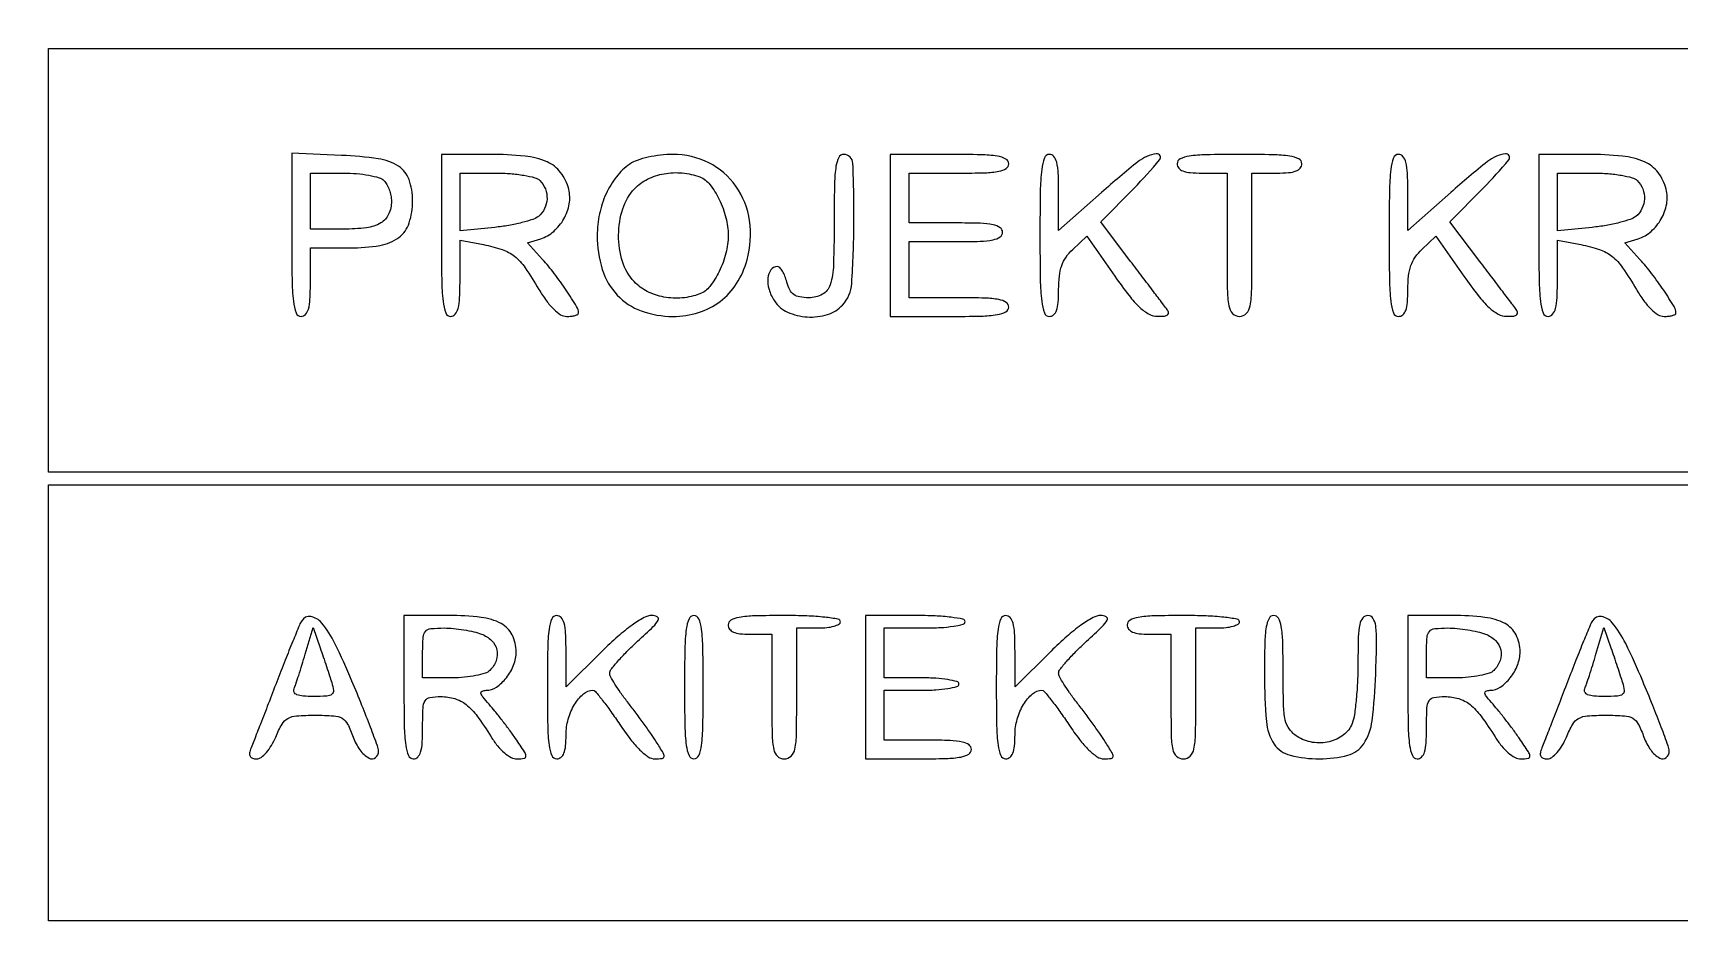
# Model space of a CAD drawing. Extents: x 0 to 836, y 5 to 589.
# Drawn here: x 727.6 to 749.94, y 36.38 to 48.52 of the extents above; entities that cross this region are included whole.
import ezdxf

# ---------------------------------------------------------------- set-up
doc = ezdxf.new("R2010")
doc.units = 0
doc.header["$MEASUREMENT"] = 0

msp = doc.modelspace()

# ---------------------------------------------------------------- linework, layer by layer
for points in [[(201.712326, 537.783562, -0.000001), (217.055896, 537.76491, -0.426088)], [(546.957638, 269.095817, -0.000001), (546.976289, 285.583213, -0.415883)], [(420.497259, 588.710259, 0.000013), (261.145696, 588.714318, 0.000021), (126.989856, 588.708632)], [(718.0002, 320.588723, -0.000011), (717.997333, 194.273324, -0.000202)], [(604.852986, 529.408162, -0.000002), (620.423836, 529.389509, -0.550615)], [(308.18842, 529.408162, -0.000002), (322.638019, 529.38951, -0.415836)], [(238.738155, 529.614638, -0.000002), (224.300981, 529.63329, -0.415836)], [(531.796111, 538.074638, -0.000002), (517.6951, 538.093291, -0.426056)], [(413.368417, 538.074638, -0.000002), (399.676779, 538.093291, -0.415815)], [(693.315638, 481.579418, -0.000002), (693.334294, 494.031443, -0.550517)], [(693.109162, 421.684687, -0.000002), (693.090507, 409.236574, -0.415775)], [(420.462, 4.7376), (836.1018, 4.7376), (836.1018, 4.9491, 0.047675), (836.091092, 5.061147, 0.173074), (836.05527, 5.121825, 0.144586), (835.98451, 5.152374, 0.030103), (835.848, 5.1606), (835.5942, 5.1606), (835.5942, 29.943407, 0.000223), (835.589332, 40.867792, 0.000628), (835.572933, 48.504221, 0.000026), (835.551504, 54.703733, 0.258997), (835.509671, 54.778456, -0.259848), (835.46748, 54.854103), (835.446278, 121.592707, -0.000059), (835.429914, 203.53197, -0.00002), (835.42504, 321.569549)], [(718.148241, 147.565102, 0.000075), (718.164575, 211.571705, 0.000026), (718.1694, 303.889409)], [(598.142374, 133.226362, -0.000004), (607.061927, 133.207701, -0.425827)], [(717.979042, 153.570589, -0.000014), (717.95733, 128.915092, -0.566366)]]:
    msp.add_lwpolyline(points, format="xyb")
for points in [[(786.4416, 45.4302), (786.4416, 42.5538), (757.1277, 42.5538), (727.8138, 42.5538), (727.8138, 45.4302), (727.8138, 48.3066), (757.1277, 48.3066), (786.4416, 48.3066)], [(786.4416, 39.4236), (786.4416, 36.4626), (757.1277, 36.4626), (727.8138, 36.4626), (727.8138, 39.4236), (727.8138, 42.3846), (757.1277, 42.3846), (786.4416, 42.3846)]]:
    msp.add_lwpolyline(points, close=True)
for points in [[(731.1132, 45.777558, 0.003643), (731.117609, 45.172508, 0.024851), (731.136771, 44.874743, 0.056142), (731.173258, 44.716142, 0.318264), (731.2401, 44.6688, 0.211442), (731.300635, 44.695597, 0.118311), (731.340082, 44.7675, 0.054498), (731.361364, 44.901625, 0.01212), (731.367, 45.1341), (731.367, 45.5994), (731.903788, 45.5994, 0.040319), (732.311525, 45.632332, 0.121534), (732.566265, 45.740957, 0.153992), (732.706528, 45.937319, 0.078832), (732.75444, 46.239316, 0.084423), (732.705374, 46.527843, 0.168159), (732.563208, 46.707252, 0.107038), (732.2884, 46.808886, 0.023902), (731.787492, 46.855695), (731.1132, 46.886316)], [(733.1436, 45.7686, 0.00368), (733.148015, 45.16875, 0.025044), (733.16719, 44.87325, 0.056711), (733.203722, 44.715937, 0.317386), (733.2705, 44.6688, 0.224304), (733.3318, 44.697756, 0.112344), (733.371059, 44.776119, 0.049889), (733.391984, 44.923546, 0.010325), (733.3974, 45.185815), (733.3974, 45.70283), (733.71465, 45.643545, -0.035272), (733.969193, 45.577122, -0.088666), (734.136601, 45.485091, -0.072396), (734.280929, 45.329149, -0.01803), (734.467815, 45.035094, 0.024749), (734.568183, 44.881759, 0.042318), (734.668252, 44.766192, 0.053059), (734.762297, 44.692213, 0.141055), (734.843639, 44.6688, 0.026566), (734.905393, 44.672083, 0.041935), (734.957459, 44.6821, 0.051206), (734.994181, 44.696606, 0.280064), (735.0048, 44.714077, 0.138539), (734.97946, 44.803775, 0.00996), (734.838559, 45.023324, 0.014973), (734.674808, 45.252486, 0.021872), (734.516142, 45.443126), (734.312102, 45.667552), (734.491505, 45.724492, 0.103249), (734.668152, 45.824022, 0.084293), (734.805483, 45.992555, 0.084748), (734.878952, 46.196057, 0.106215), (734.872094, 46.396115, 0.102733), (734.7622, 46.623233, 0.125631), (734.577177, 46.768451, 0.080689), (734.278658, 46.846096, 0.023363), (733.801576, 46.8684), (733.1436, 46.8684)], [(735.699941, 46.736364, 0.074607), (735.518875, 46.564287, 0.058577), (735.378338, 46.332414, 0.055284), (735.288869, 46.060073, 0.051785), (735.2586, 45.7686, 0.074628), (735.327796, 45.307577, 0.113858), (735.529625, 44.958887, 0.119017), (735.856124, 44.743836, 0.086595), (736.286133, 44.6688, 0.074612), (736.633284, 44.720893, 0.088878), (736.927337, 44.872185, 0.089033), (737.150201, 45.115906, 0.075165), (737.290663, 45.436376, 0.100198), (737.324433, 45.969115, 0.119385), (737.140898, 46.436657, 0.124872), (736.772085, 46.754062, 0.116058), (736.286133, 46.8684, 0.028463), (736.118045, 46.858824, 0.026938), (735.948962, 46.830203, 0.028237), (735.800679, 46.787884, 0.069248)], [(738.4734, 46.029319, -0.006881), (738.464305, 45.368505, -0.068947), (738.418992, 45.096711, -0.195243), (738.314791, 44.970074, -0.124805), (738.127561, 44.9226, -0.04261), (738.004878, 44.933074, -0.112906), (737.924111, 44.966766, -0.1223), (737.869825, 45.030262, -0.054567), (737.83134, 45.1341, 0.032655), (737.805294, 45.215079, 0.04469), (737.770913, 45.283472, 0.052447), (737.733844, 45.331244, 0.204293), (737.700174, 45.3456, 0.239801), (737.614288, 45.301896, 0.137958), (737.572952, 45.190452, 0.094233), (737.589617, 45.035174, 0.071425), (737.662348, 44.879647, 0.143219), (737.840651, 44.727549, 0.090528), (738.108024, 44.661782, 0.089555), (738.384127, 44.694517, 0.135467), (738.587188, 44.823511, 0.168732), (738.711659, 45.116891, 0.015132), (738.741413, 45.927832, 0.011681), (738.727541, 46.746187, 0.402456), (738.6003, 46.8684, 0.285809), (738.535574, 46.828111, 0.076939), (738.497749, 46.707403, 0.032317), (738.478083, 46.477922, 0.005219)], [(739.2348, 45.7686), (739.2348, 44.6688), (740.0385, 44.6688, 0.005528), (740.466595, 44.673533, 0.033635), (740.6871, 44.693289, 0.080293), (740.802987, 44.731288, 0.280451), (740.8422, 44.7957, 0.258593), (740.807177, 44.85889, 0.093584), (740.70825, 44.897484, 0.039364), (740.52, 44.91764, 0.006994), (740.1654, 44.9226), (739.4886, 44.9226), (739.4886, 45.3033), (739.4886, 45.684), (740.1231, 45.684, 0.007659), (740.453228, 45.689057, 0.041714), (740.6307, 45.70938, 0.098409), (740.724095, 45.748162, 0.250296), (740.7576, 45.8109, 0.250296), (740.724095, 45.873638, 0.098409), (740.6307, 45.91242, 0.041714), (740.453228, 45.932743, 0.007659), (740.1231, 45.9378), (739.4886, 45.9378), (739.4886, 46.2762), (739.4886, 46.6146), (740.1654, 46.6146, 0.006994), (740.52, 46.61956, 0.039364), (740.70825, 46.639716, 0.093584), (740.807177, 46.67831, 0.258593), (740.8422, 46.7415, 0.280451), (740.802987, 46.805912, 0.080293), (740.6871, 46.843911, 0.033635), (740.466595, 46.863667, 0.005528), (740.0385, 46.8684), (739.2348, 46.8684)], [(741.2652, 45.7686, 0.00368), (741.269615, 45.16875, 0.025044), (741.28879, 44.87325, 0.056711), (741.325322, 44.715937, 0.317386), (741.3921, 44.6688, 0.184474), (741.450732, 44.691194, 0.127512), (741.490516, 44.750942, 0.065758), (741.512756, 44.859285, 0.017786), (741.519, 45.034753, -0.028077), (741.529284, 45.217741, -0.056031), (741.561484, 45.358932, -0.065438), (741.619881, 45.474794, -0.054848), (741.70935, 45.579491), (741.8997, 45.758275), (742.2804, 45.214842, 0.012308), (742.474743, 44.951465, 0.039427), (742.621616, 44.790334, 0.062489), (742.745449, 44.700418, 0.124822), (742.861809, 44.670104, 0.025072), (742.955644, 44.674201, 0.156706), (742.999255, 44.69288, 0.303292), (743.008079, 44.725224, 0.082256), (742.981972, 44.77455, -0.000589), (742.930862, 44.841818, -0.000056), (742.805857, 45.006782, -0.000071), (742.656861, 45.20351, -0.000056), (742.495537, 45.416628), (742.089648, 45.952956), (742.541684, 46.410678, 0.021914), (742.888973, 46.79461, 0.682155), (742.844307, 46.875257, 0.135962), (742.599843, 46.771162, 0.013131), (742.101373, 46.352088), (741.519, 45.835775), (741.519, 46.352088, 0.010346), (741.513581, 46.613952, 0.049947), (741.492652, 46.761198, 0.112427), (741.45339, 46.839472, 0.224135), (741.3921, 46.8684, 0.317386), (741.325322, 46.821263, 0.056711), (741.28879, 46.66395, 0.025044), (741.269615, 46.36845, 0.00368)], [(743.1264, 46.7415, 0.176579), (743.14752, 46.683562, 0.128937), (743.20395, 46.643681, 0.069535), (743.30506, 46.621079, 0.020272), (743.4648, 46.6146), (743.8032, 46.6146), (743.8032, 45.6417, 0.003167), (743.807023, 45.038176, 0.039902), (743.828028, 44.811562, 0.14711), (743.879452, 44.708887, 0.206449), (743.9724, 44.6688, 0.206449), (744.065348, 44.708887, 0.14711), (744.116772, 44.811562, 0.039902), (744.137777, 45.038176, 0.003167), (744.1416, 45.6417), (744.1416, 46.6146), (744.48, 46.6146, 0.020272), (744.63974, 46.621079, 0.069535), (744.74085, 46.643681, 0.128937), (744.79728, 46.683562, 0.176579), (744.8184, 46.7415, 0.286822), (744.777905, 46.806286, 0.076301), (744.65625, 46.844077, 0.032071), (744.425014, 46.863727, 0.005163), (743.9724, 46.8684, 0.005163), (743.519786, 46.863727, 0.032071), (743.28855, 46.844077, 0.076301), (743.166895, 46.806286, 0.286822)], [(746.0028, 45.7686, 0.00368), (746.007215, 45.16875, 0.025044), (746.02639, 44.87325, 0.056711), (746.062922, 44.715937, 0.317386), (746.1297, 44.6688, 0.184474), (746.188332, 44.691194, 0.127512), (746.228116, 44.750942, 0.065758), (746.250356, 44.859285, 0.017786), (746.2566, 45.034753, -0.028077), (746.266884, 45.217741, -0.056031), (746.299084, 45.358932, -0.065438), (746.357481, 45.474794, -0.054848), (746.44695, 45.579491), (746.6373, 45.758275), (747.018, 45.214842, 0.012308), (747.212343, 44.951465, 0.039427), (747.359216, 44.790334, 0.062489), (747.483049, 44.700418, 0.124822), (747.599409, 44.670104, 0.025072), (747.693244, 44.674201, 0.156706), (747.736855, 44.69288, 0.303292), (747.745679, 44.725224, 0.082256), (747.719572, 44.77455, -0.000589), (747.668462, 44.841818, -0.000056), (747.543457, 45.006782, -0.000071), (747.394461, 45.20351, -0.000056), (747.233137, 45.416628), (746.827248, 45.952956), (747.279284, 46.410678, 0.021914), (747.626573, 46.79461, 0.682155), (747.581907, 46.875257, 0.135962), (747.337443, 46.771162, 0.013131), (746.838973, 46.352088), (746.2566, 45.835775), (746.2566, 46.352088, 0.010346), (746.251181, 46.613952, 0.049947), (746.230252, 46.761198, 0.112427), (746.19099, 46.839472, 0.224135), (746.1297, 46.8684, 0.317386), (746.062922, 46.821263, 0.056711), (746.02639, 46.66395, 0.025044), (746.007215, 46.36845, 0.00368)], [(748.0332, 45.7686, 0.00368), (748.037615, 45.16875, 0.025044), (748.05679, 44.87325, 0.056711), (748.093322, 44.715937, 0.317386), (748.1601, 44.6688, 0.224304), (748.2214, 44.697756, 0.112344), (748.260659, 44.776119, 0.049889), (748.281584, 44.923546, 0.010325), (748.287, 45.185815), (748.287, 45.70283), (748.60425, 45.643545, -0.035272), (748.858793, 45.577122, -0.088666), (749.026201, 45.485091, -0.072396), (749.170529, 45.329149, -0.01803), (749.357415, 45.035094, 0.024749), (749.457783, 44.881759, 0.042318), (749.557852, 44.766192, 0.053059), (749.651897, 44.692213, 0.141055), (749.733239, 44.6688, 0.026566), (749.794993, 44.672083, 0.041935), (749.847059, 44.6821, 0.051206), (749.883781, 44.696606, 0.280064), (749.8944, 44.714077, 0.138539), (749.86906, 44.803775, 0.00996), (749.728159, 45.023324, 0.014973), (749.564408, 45.252486, 0.021872), (749.405742, 45.443126), (749.201702, 45.667552), (749.381105, 45.724492, 0.103249), (749.557752, 45.824022, 0.084293), (749.695083, 45.992555, 0.084748), (749.768552, 46.196057, 0.106215), (749.761694, 46.396115, 0.102733), (749.6518, 46.623233, 0.125631), (749.466777, 46.768451, 0.080689), (749.168258, 46.846096, 0.023363), (748.691176, 46.8684), (748.0332, 46.8684)], [(732.36528, 46.51308, -0.070395), (732.404194, 46.461339, -0.038897), (732.436978, 46.389194, -0.037889), (732.459331, 46.30937, -0.049362), (732.4668, 46.2339, -0.106855), (732.428388, 46.056211, -0.155258), (732.321748, 45.937971, -0.101865), (732.127703, 45.872404, -0.030715), (731.81538, 45.8532), (731.367, 45.8532), (731.367, 46.2339), (731.367, 46.6146), (731.81538, 46.6146, -0.020792), (731.994484, 46.607149, -0.024856), (732.16187, 46.584778, -0.024774), (732.29861, 46.552459, -0.12661)], [(734.48028, 46.51308, -0.103682), (734.55477, 46.399079, -0.103451), (734.577287, 46.264667, -0.104071), (734.54404, 46.133142, -0.106168), (734.460743, 46.027249, -0.09313), (734.385255, 45.985321, -0.018662), (734.236848, 45.94201, -0.019128), (734.057793, 45.904147, -0.016824), (733.868543, 45.878155), (733.3974, 45.829528), (733.3974, 46.222064), (733.3974, 46.6146), (733.88808, 46.6146, -0.019046), (734.083386, 46.607158, -0.023405), (734.264444, 46.584778, -0.022776), (734.411868, 46.552535, -0.13189)], [(736.65071, 46.562048, -0.137233), (736.787217, 46.460588, -0.051953), (736.913558, 46.256837, -0.049528), (737.004554, 46.009293, -0.063406), (737.0352, 45.7686, -0.063406), (737.004554, 45.527907, -0.049528), (736.913558, 45.280363, -0.051953), (736.787217, 45.076612, -0.137233), (736.65071, 44.975152, -0.06951), (736.411007, 44.919631, -0.068332), (736.16381, 44.931415, -0.071095), (735.937798, 45.00783, -0.087445), (735.759797, 45.141035, -0.114011), (735.601505, 45.413143, -0.076329), (735.548373, 45.770818, -0.076106), (735.605015, 46.129065, -0.111827), (735.765971, 46.402856, -0.090288), (735.940679, 46.531991, -0.069715), (736.166139, 46.606014, -0.066772), (736.413137, 46.617057, -0.069547)], [(749.36988, 46.51308, -0.103682), (749.44437, 46.399079, -0.103451), (749.466887, 46.264667, -0.104071), (749.43364, 46.133142, -0.106168), (749.350343, 46.027249, -0.09313), (749.274855, 45.985321, -0.018662), (749.126448, 45.94201, -0.019128), (748.947393, 45.904147, -0.016824), (748.758143, 45.878155), (748.287, 45.829528), (748.287, 46.222064), (748.287, 46.6146), (748.77768, 46.6146, -0.019046), (748.972986, 46.607158, -0.023405), (749.154044, 46.584778, -0.022776), (749.301468, 46.552535, -0.13189)], [(731.248807, 40.537489, 0.040022), (731.218981, 40.479287, 0.001629), (731.129116, 40.260863, 0.002838), (731.02489, 40.000961, 0.002006), (730.910672, 39.707955, -0.000264), (730.795739, 39.410052, -0.000335), (730.689251, 39.135021, -0.000263), (730.59966, 38.904449, -0.002756), (730.562401, 38.81025, 0.048637), (730.542482, 38.742252, 0.166088), (730.54889, 38.697241, 0.202329), (730.580022, 38.670969, 0.075564), (730.637713, 38.6622, 0.164263), (730.69809, 38.682585, 0.05049), (730.769269, 38.749179, 0.044418), (730.838968, 38.844975, 0.036125), (730.896248, 38.9583, -0.030132), (730.9819, 39.13292, -0.137932), (731.061383, 39.21161, -0.110791), (731.17939, 39.246257, -0.016224), (731.430288, 39.2544, -0.015351), (731.683452, 39.246626, -0.115104), (731.797666, 39.212469, -0.146898), (731.871671, 39.134495, -0.03016), (731.947681, 38.9583, 0.06706), (732.039295, 38.782709, 0.112973), (732.162431, 38.672293, 0.301031), (732.251257, 38.679308, 0.246734), (732.291202, 38.76795, 0.072675), (732.276242, 38.83971, 0.002894), (732.182743, 39.090847, 0.00505), (732.066991, 39.387263, 0.003545), (731.930963, 39.718674, 0.014444), (731.7006, 40.22705, 0.060137), (731.51809, 40.509007, 0.178736), (731.371998, 40.593131, 0.30549)], [(731.656716, 39.69855, -0.045786), (731.680301, 39.590158, -0.266127), (731.658519, 39.53827, -0.150745), (731.590651, 39.513196, -0.013669), (731.407951, 39.5082, -0.019679), (731.268145, 39.513705, -0.075921), (731.183795, 39.533478, -0.1794), (731.146264, 39.56753, -0.224942), (731.144573, 39.61395, 0.019561), (731.168431, 39.676016, 0.003385), (731.208141, 39.795409, 0.003678), (731.252792, 39.936267, 0.003284), (731.297121, 40.083181), (731.404196, 40.446663), (731.500413, 40.167781, -0.001511), (731.541649, 40.047077, -0.001158), (731.586016, 39.914906, -0.001171), (731.626963, 39.791016, -0.002775)], [(732.636, 39.6351, 0.004301), (732.640527, 39.10889, 0.028132), (732.659909, 38.8455, 0.065619), (732.69707, 38.706229, 0.303591), (732.7629, 38.6622, 0.200296), (732.822713, 38.687162, 0.122766), (732.862305, 38.75385, 0.058865), (732.883942, 38.877043, 0.014068), (732.8898, 39.0852, -0.009781), (732.895064, 39.35425, -0.1233), (732.923338, 39.45094, -0.222501), (732.988573, 39.495865, -0.041325), (733.137557, 39.5082, -0.073529), (733.325958, 39.480344, -0.096139), (733.479645, 39.399299, -0.066111), (733.630333, 39.241326, -0.019051), (733.819013, 38.960544, 0.032833), (733.905555, 38.839121, 0.045903), (733.998918, 38.7441, 0.054326), (734.090544, 38.682232, 0.12194), (734.171461, 38.6622, 0.04), (734.267975, 38.669933, 0.389641), (734.291223, 38.699412, 0.126924), (734.271677, 38.75689, 0.005359), (734.150719, 38.93715, 0.00808), (734.066017, 39.056328, 0.005744), (733.967409, 39.187249, 0.0058), (733.870399, 39.310044, 0.012268), (733.791812, 39.40245, -0.012638), (733.706191, 39.503278, -0.116454), (733.681578, 39.554638, -0.366927), (733.69636, 39.582462, -0.095064), (733.750241, 39.5928, 0.15058), (733.890431, 39.635999, 0.077443), (734.025849, 39.762764, 0.07238), (734.12482, 39.935899, 0.093974), (734.1588, 40.1151, 0.116909), (734.104322, 40.344909, 0.154118), (733.955087, 40.498395, 0.095768), (733.682892, 40.583388, 0.027933), (733.242689, 40.608), (732.636, 40.608)], [(733.687993, 40.356294, -0.104285), (733.824819, 40.268372, -0.141338), (733.896294, 40.140899, -0.144521), (733.888112, 39.997125, -0.110824), (733.80348, 39.86352, -0.120635), (733.738695, 39.824219, -0.026952), (733.612496, 39.791821, -0.026473), (733.458785, 39.76946, -0.022886), (733.29588, 39.762), (732.8898, 39.762), (732.8898, 40.1004, -0.015798), (732.896516, 40.312894, -0.163009), (732.929112, 40.39302, -0.193787), (733.000821, 40.43021, -0.023904), (733.180393, 40.4388, -0.023618), (733.30751, 40.432792, -0.016671), (733.44937, 40.414564, -0.016872), (733.58412, 40.387967, -0.03369)], [(734.5818, 39.6351, 0.004301), (734.586327, 39.10889, 0.028132), (734.605709, 38.8455, 0.065619), (734.64287, 38.706229, 0.303591), (734.7087, 38.6622, 0.172783), (734.766269, 38.682706, 0.12933), (734.806199, 38.737565, 0.071434), (734.828994, 38.835215, 0.02168), (734.8356, 38.987488, -0.069005), (734.865178, 39.200785, -0.066964), (734.951754, 39.400355, -0.076957), (735.072165, 39.544287, -0.182107), (735.200947, 39.5928, -0.223554), (735.233421, 39.577517, -0.006511), (735.331196, 39.456118, -0.011925), (735.443366, 39.305823, -0.007794), (735.565814, 39.1275, 0.01735), (735.709531, 38.92654, 0.035298), (735.83837, 38.781433, 0.045623), (735.950902, 38.689881, 0.149033), (736.041708, 38.6622, 0.029808), (736.140932, 38.668121, 0.358514), (736.165565, 38.693877, 0.155948), (736.153808, 38.743037, 0.006788), (736.059105, 38.89485, 0.009355), (735.984879, 39.005701, 0.004115), (735.882725, 39.149715, 0.00407), (735.771841, 39.300733, 0.005449), (735.668675, 39.435774, -0.012044), (735.576428, 39.559882, -0.015764), (735.498557, 39.677816, -0.013312), (735.440063, 39.778704, -0.125352), (735.4278, 39.82685, -0.169975), (735.444682, 39.875074, -0.011614), (735.539075, 39.987898, -0.01555), (735.661493, 40.119037, -0.010993), (735.80661, 40.258825, 0.00588), (736.019112, 40.459376, 0.074653), (736.085735, 40.546374, 0.41698), (736.073108, 40.589376, 0.124404), (735.999413, 40.608, 0.129284), (735.893833, 40.580236, 0.026921), (735.73092, 40.476248, 0.024546), (735.537595, 40.322765, 0.015014), (735.324503, 40.124198), (734.8356, 39.640397), (734.8356, 40.124198, 0.011415), (734.830048, 40.367326, 0.052764), (734.808902, 40.506216, 0.11622), (734.769521, 40.580419, 0.216143), (734.7087, 40.608, 0.303591), (734.64287, 40.563971, 0.065619), (734.605709, 40.4247, 0.028132), (734.586327, 40.16131, 0.004301)], [(736.443, 39.6351, 0.004301), (736.447527, 39.10889, 0.028132), (736.466909, 38.8455, 0.065619), (736.50407, 38.706229, 0.303591), (736.5699, 38.6622, 0.303591), (736.63573, 38.706229, 0.065619), (736.672891, 38.8455, 0.028132), (736.692273, 39.10889, 0.004301), (736.6968, 39.6351, 0.004301), (736.692273, 40.16131, 0.028132), (736.672891, 40.4247, 0.065619), (736.63573, 40.563971, 0.303591), (736.5699, 40.608, 0.303591), (736.50407, 40.563971, 0.065619), (736.466909, 40.4247, 0.028132), (736.447527, 40.16131, 0.004301)], [(737.0352, 40.4811, 0.164293), (737.054326, 40.424465, 0.129352), (737.1057, 40.384414, 0.075863), (737.195599, 40.361128, 0.025511), (737.3313, 40.3542), (737.6274, 40.3542), (737.6274, 39.5082, 0.003852), (737.631398, 38.989296, 0.045528), (737.65278, 38.7891, 0.160003), (737.704351, 38.697915, 0.186821), (737.7966, 38.6622, 0.193568), (737.889085, 38.699398, 0.15568), (737.940621, 38.794387, 0.043488), (737.961867, 39.003395, 0.003595), (737.9658, 39.5505), (737.9658, 40.4388), (738.2619, 40.4388, 0.027026), (738.375358, 40.444937, 0.042582), (738.471021, 40.463651, 0.052312), (738.538365, 40.49077, 0.277684), (738.558, 40.5234, 0.365646), (738.527951, 40.558997, 0.014491), (738.3465, 40.5845, 0.018502), (738.104521, 40.602356, 0.009164), (737.7966, 40.608, 0.005946), (737.393014, 40.6032, 0.035355), (737.18325, 40.583325, 0.084509), (737.073075, 40.545123, 0.273642)], [(738.8964, 39.6351), (738.8964, 38.6622), (739.6155, 38.6622, 0.00643), (739.994586, 38.667075, 0.037256), (740.1936, 38.687082, 0.088943), (740.298121, 38.725483, 0.266366), (740.3346, 38.7891, 0.241448), (740.302676, 38.851356, 0.103378), (740.21475, 38.890318, 0.044348), (740.048074, 38.910831, 0.008455), (739.7424, 38.916), (739.1502, 38.916), (739.1502, 39.2544), (739.1502, 39.5928), (739.6578, 39.5928, 0.015416), (739.85376, 39.598843, 0.025878), (740.01735, 39.617475, 0.024068), (740.139747, 39.643982, 0.339565), (740.1654, 39.6774, 0.339565), (740.139747, 39.710818, 0.024068), (740.01735, 39.737325, 0.025878), (739.85376, 39.755957, 0.015416), (739.6578, 39.762), (739.1502, 39.762), (739.1502, 40.1004), (739.1502, 40.4388), (739.7001, 40.4388, 0.013867), (739.914694, 40.444752, 0.024301), (740.091375, 40.463204, 0.022017), (740.223427, 40.489515, 0.345347), (740.25, 40.5234, 0.358912), (740.221154, 40.558409, 0.01702), (740.05965, 40.584206, 0.020476), (739.843766, 40.602255, 0.010616), (739.5732, 40.608), (738.8964, 40.608)], [(740.673, 39.6351, 0.004301), (740.677527, 39.10889, 0.028132), (740.696909, 38.8455, 0.065619), (740.73407, 38.706229, 0.303591), (740.7999, 38.6622, 0.172783), (740.857469, 38.682706, 0.12933), (740.897399, 38.737565, 0.071434), (740.920194, 38.835215, 0.02168), (740.9268, 38.987488, -0.069005), (740.956378, 39.200785, -0.066964), (741.042954, 39.400355, -0.076957), (741.163365, 39.544287, -0.182107), (741.292147, 39.5928, -0.223554), (741.324621, 39.577517, -0.006511), (741.422396, 39.456118, -0.011925), (741.534566, 39.305823, -0.007794), (741.657014, 39.1275, 0.01735), (741.800731, 38.92654, 0.035298), (741.92957, 38.781433, 0.045623), (742.042102, 38.689881, 0.149033), (742.132908, 38.6622, 0.029808), (742.232132, 38.668121, 0.358514), (742.256765, 38.693877, 0.155948), (742.245008, 38.743037, 0.006788), (742.150305, 38.89485, 0.009355), (742.076079, 39.005701, 0.004115), (741.973925, 39.149715, 0.00407), (741.863041, 39.300733, 0.005449), (741.759875, 39.435774, -0.012044), (741.667628, 39.559882, -0.015764), (741.589757, 39.677816, -0.013312), (741.531263, 39.778704, -0.125352), (741.519, 39.82685, -0.169975), (741.535882, 39.875074, -0.011614), (741.630275, 39.987898, -0.01555), (741.752693, 40.119037, -0.010993), (741.89781, 40.258825, 0.00588), (742.110312, 40.459376, 0.074653), (742.176935, 40.546374, 0.41698), (742.164308, 40.589376, 0.124404), (742.090613, 40.608, 0.129284), (741.985033, 40.580236, 0.026921), (741.82212, 40.476248, 0.024546), (741.628795, 40.322765, 0.015014), (741.415703, 40.124198), (740.9268, 39.640397), (740.9268, 40.124198, 0.011415), (740.921248, 40.367326, 0.052764), (740.900102, 40.506216, 0.11622), (740.860721, 40.580419, 0.216143), (740.7999, 40.608, 0.303591), (740.73407, 40.563971, 0.065619), (740.696909, 40.4247, 0.028132), (740.677527, 40.16131, 0.004301)], [(742.4496, 40.4811, 0.164293), (742.468726, 40.424465, 0.129352), (742.5201, 40.384414, 0.075863), (742.609999, 40.361128, 0.025511), (742.7457, 40.3542), (743.0418, 40.3542), (743.0418, 39.5082, 0.003852), (743.045798, 38.989296, 0.045528), (743.06718, 38.7891, 0.160003), (743.118751, 38.697915, 0.186821), (743.211, 38.6622, 0.193568), (743.303485, 38.699398, 0.15568), (743.355021, 38.794387, 0.043488), (743.376267, 39.003395, 0.003595), (743.3802, 39.5505), (743.3802, 40.4388), (743.6763, 40.4388, 0.027026), (743.789758, 40.444937, 0.042582), (743.885421, 40.463651, 0.052312), (743.952765, 40.49077, 0.277684), (743.9724, 40.5234, 0.365646), (743.942351, 40.558997, 0.014491), (743.7609, 40.5845, 0.018502), (743.518921, 40.602356, 0.009164), (743.211, 40.608, 0.005946), (742.807414, 40.6032, 0.035355), (742.59765, 40.583325, 0.084509), (742.487475, 40.545123, 0.273642)], [(744.3108, 39.8043, 0.020588), (744.336879, 39.171218, 0.125064), (744.442686, 38.863496, 0.189891), (744.659115, 38.710461, 0.060112), (745.059088, 38.6622, 0.065036), (745.442152, 38.712238, 0.183634), (745.657703, 38.867099, 0.117437), (745.771735, 39.178742, 0.02003), (745.820616, 39.813014, 0.004848), (745.832728, 40.258775, 0.037446), (745.820768, 40.466954, 0.107455), (745.783582, 40.569996, 0.258106), (745.714866, 40.608, 0.227223), (745.646956, 40.575458, 0.116918), (745.605492, 40.488356, 0.045602), (745.584739, 40.316797, 0.00731), (745.5798, 39.979007, -0.011234), (745.57405, 39.723098, -0.012144), (745.5568, 39.474286, -0.011714), (745.531879, 39.262137, -0.055799), (745.501502, 39.144074, -0.138284), (745.384857, 38.9868, -0.106458), (745.191168, 38.894261, -0.099067), (744.964115, 38.88606, -0.103121), (744.75495, 38.966442, -0.091366), (744.650474, 39.064682, -0.10574), (744.594467, 39.189017, -0.047273), (744.569938, 39.395826, -0.005895), (744.5646, 39.84855, 0.005967), (744.559797, 40.251006, 0.035439), (744.539916, 40.460275, 0.084708), (744.501705, 40.570188, 0.273317), (744.4377, 40.608, 0.280451), (744.373288, 40.568787, 0.080293), (744.335289, 40.4529, 0.033635), (744.315533, 40.232395, 0.005528)], [(746.2566, 39.6351, 0.004301), (746.261127, 39.10889, 0.028132), (746.280509, 38.8455, 0.065619), (746.31767, 38.706229, 0.303591), (746.3835, 38.6622, 0.200296), (746.443313, 38.687162, 0.122766), (746.482905, 38.75385, 0.058865), (746.504542, 38.877043, 0.014068), (746.5104, 39.0852, -0.009781), (746.515664, 39.35425, -0.1233), (746.543938, 39.45094, -0.222501), (746.609173, 39.495865, -0.041325), (746.758157, 39.5082, -0.073529), (746.946558, 39.480344, -0.096139), (747.100245, 39.399299, -0.066111), (747.250933, 39.241326, -0.019051), (747.439613, 38.960544, 0.032833), (747.526155, 38.839121, 0.045903), (747.619518, 38.7441, 0.054326), (747.711144, 38.682232, 0.12194), (747.792061, 38.6622, 0.04), (747.888575, 38.669933, 0.389641), (747.911823, 38.699412, 0.126924), (747.892277, 38.75689, 0.005359), (747.771319, 38.93715, 0.00808), (747.686617, 39.056328, 0.005744), (747.588009, 39.187249, 0.0058), (747.490999, 39.310044, 0.012268), (747.412412, 39.40245, -0.012638), (747.326791, 39.503278, -0.116454), (747.302178, 39.554638, -0.366927), (747.31696, 39.582462, -0.095064), (747.370841, 39.5928, 0.15058), (747.511031, 39.635999, 0.077443), (747.646449, 39.762764, 0.07238), (747.74542, 39.935899, 0.093974), (747.7794, 40.1151, 0.116909), (747.724922, 40.344909, 0.154118), (747.575687, 40.498395, 0.095768), (747.303492, 40.583388, 0.027933), (746.863289, 40.608), (746.2566, 40.608)], [(747.308593, 40.356294, -0.104285), (747.445419, 40.268372, -0.141338), (747.516894, 40.140899, -0.144521), (747.508712, 39.997125, -0.110824), (747.42408, 39.86352, -0.120635), (747.359295, 39.824219, -0.026952), (747.233095, 39.791821, -0.026473), (747.079385, 39.76946, -0.022886), (746.91648, 39.762), (746.5104, 39.762), (746.5104, 40.1004, -0.015798), (746.517116, 40.312894, -0.163009), (746.549712, 40.39302, -0.193787), (746.621421, 40.43021, -0.023904), (746.800993, 40.4388, -0.023618), (746.92811, 40.432792, -0.016671), (747.06997, 40.414564, -0.016872), (747.20472, 40.387967, -0.03369)], [(748.761007, 40.537489, 0.040022), (748.731181, 40.479287, 0.001629), (748.641316, 40.260863, 0.002838), (748.53709, 40.000961, 0.002006), (748.422872, 39.707955, -0.000264), (748.307939, 39.410052, -0.000335), (748.201451, 39.135021, -0.000263), (748.11186, 38.904449, -0.002756), (748.074601, 38.81025, 0.048637), (748.054682, 38.742252, 0.166088), (748.06109, 38.697241, 0.202329), (748.092222, 38.670969, 0.075564), (748.149913, 38.6622, 0.164263), (748.21029, 38.682585, 0.05049), (748.281469, 38.749179, 0.044418), (748.351168, 38.844975, 0.036125), (748.408448, 38.9583, -0.030132), (748.4941, 39.13292, -0.137932), (748.573583, 39.21161, -0.110791), (748.69159, 39.246257, -0.016224), (748.942488, 39.2544, -0.015351), (749.195652, 39.246626, -0.115104), (749.309866, 39.212469, -0.146898), (749.383871, 39.134495, -0.03016), (749.459881, 38.9583, 0.06706), (749.551495, 38.782709, 0.112973), (749.674631, 38.672293, 0.301031), (749.763457, 38.679308, 0.246734), (749.803402, 38.76795, 0.072675), (749.788442, 38.83971, 0.002894), (749.694943, 39.090847, 0.00505), (749.579191, 39.387263, 0.003545), (749.443163, 39.718674, 0.014444), (749.2128, 40.22705, 0.060137), (749.03029, 40.509007, 0.178736), (748.884198, 40.593131, 0.30549)], [(749.168916, 39.69855, -0.045786), (749.192501, 39.590158, -0.266127), (749.170719, 39.53827, -0.150745), (749.102851, 39.513196, -0.013669), (748.920151, 39.5082, -0.019679), (748.780345, 39.513705, -0.075921), (748.695995, 39.533478, -0.1794), (748.658464, 39.56753, -0.224942), (748.656773, 39.61395, 0.019561), (748.680631, 39.676016, 0.003385), (748.720341, 39.795409, 0.003678), (748.764992, 39.936267, 0.003284), (748.809321, 40.083181), (748.916396, 40.446663), (749.012613, 40.167781, -0.001511), (749.053849, 40.047077, -0.001158), (749.098216, 39.914906, -0.001171), (749.139163, 39.791016, -0.002775)]]:
    msp.add_lwpolyline(points, format="xyb", close=True)

doc.saveas('drawing.dxf')
